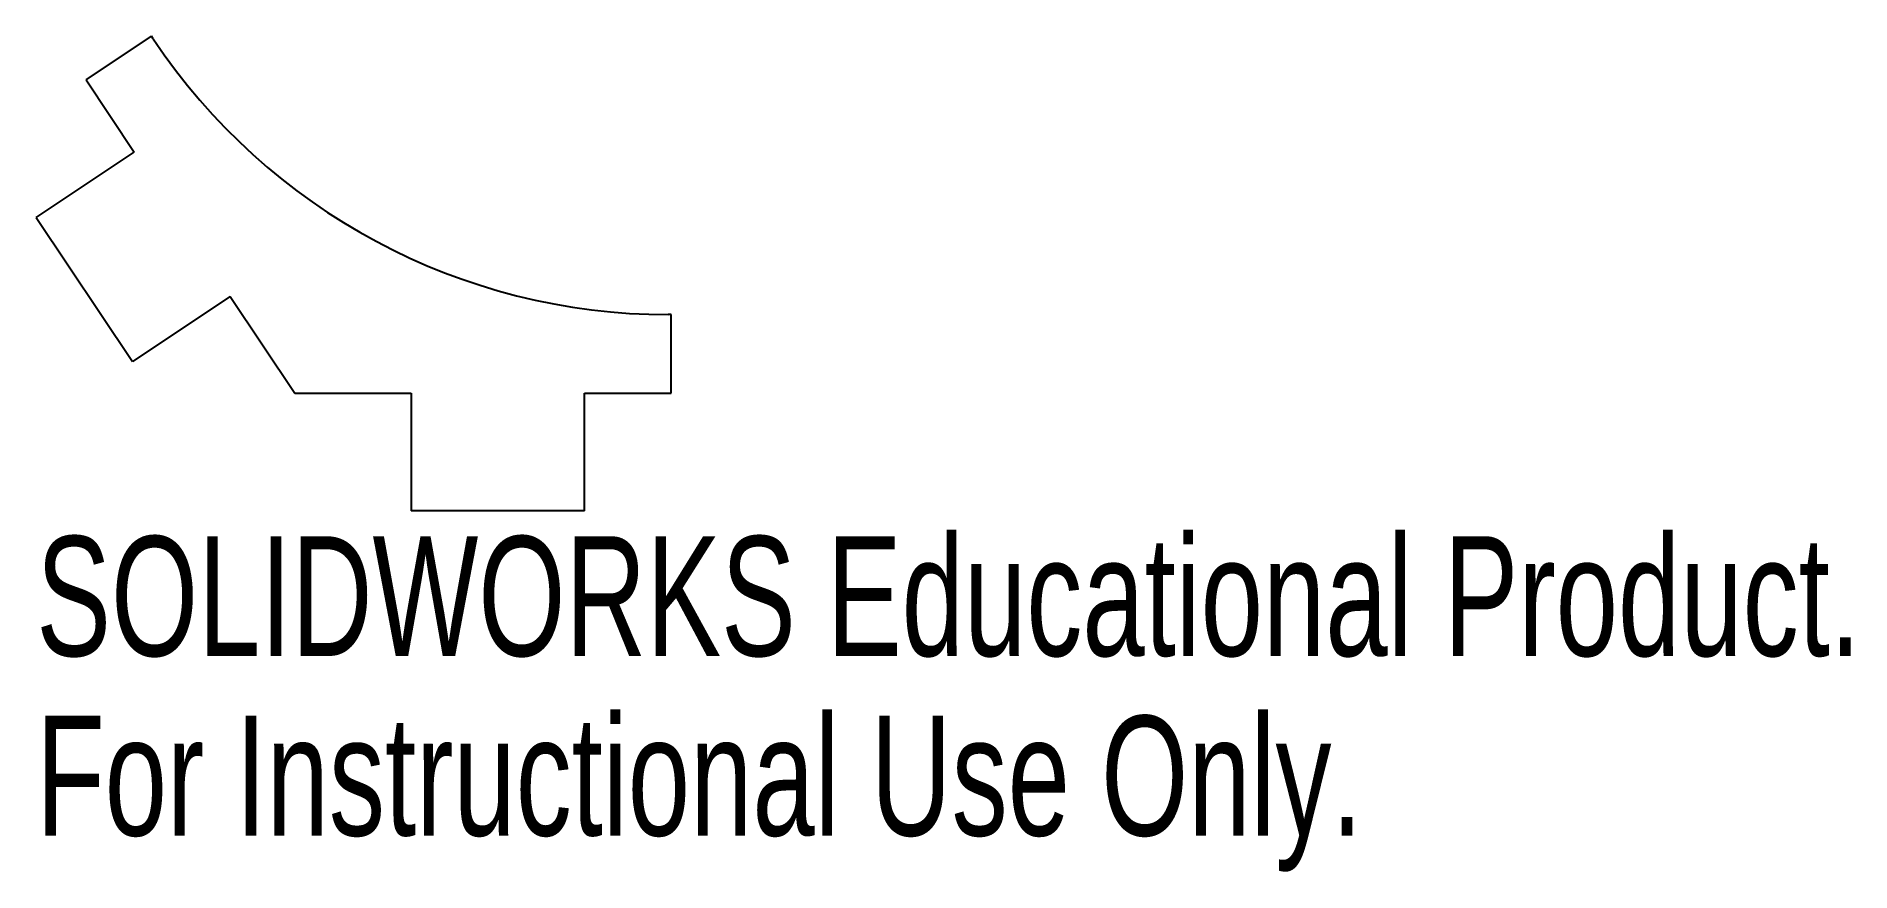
# Model space of a CAD drawing. Header units: millimetres. Extents: x -229.4 to -156.2, y -29.3 to 4.4.
import ezdxf

# ---------------------------------------------------------------- set-up
doc = ezdxf.new("R2010")
doc.units = ezdxf.units.MM
doc.styles.add('SLDTEXTSTYLE0', font='TXT', dxfattribs={"width": 0.7})

msp = doc.modelspace()

# ---------------------------------------------------------------- linework, layer by layer
at = {"color": 7, "linetype": 'Continuous', "lineweight": 25}
for p, q in [((-227.431, 2.647), (-224.789, 4.408)), ((-224.722, 4.307), (-224.789, 4.408)), ((-227.431, 2.647), (-225.49, -0.266)), ((-229.442, -2.9), (-225.49, -0.266)), ((-229.442, -2.9), (-225.559, -8.725)), ((-221.607, -6.09), (-225.559, -8.725)), ((-221.607, -6.09), (-219, -10)), ((-203.801, -6.825), (-203.921, -6.825)), ((-203.801, -10), (-203.801, -6.825)), ((-219, -10), (-214.301, -10)), ((-214.301, -10), (-214.301, -14.75)), ((-207.301, -14.75), (-207.301, -10)), ((-207.301, -10), (-203.801, -10)), ((-207.301, -14.75), (-214.301, -14.75))]:
    msp.add_line(p, q, dxfattribs=at)
msp.add_arc((-203.921, 18.175), 25, 213.69007, 270, dxfattribs=at)

# ---------------------------------------------------------------- texts
at = {"color": 7, "linetype": 'Continuous', "char_height": 4.83362, "attachment_point": 1, "style": 'SLDTEXTSTYLE0'}
for s, insert in [('SOLIDWORKS Educational Product.', (-229.442, -15.77)), ('For Instructional Use Only.', (-229.442, -23.02))]:
    msp.add_mtext(s, dxfattribs=dict(at, insert=insert))

doc.saveas('drawing.dxf')
